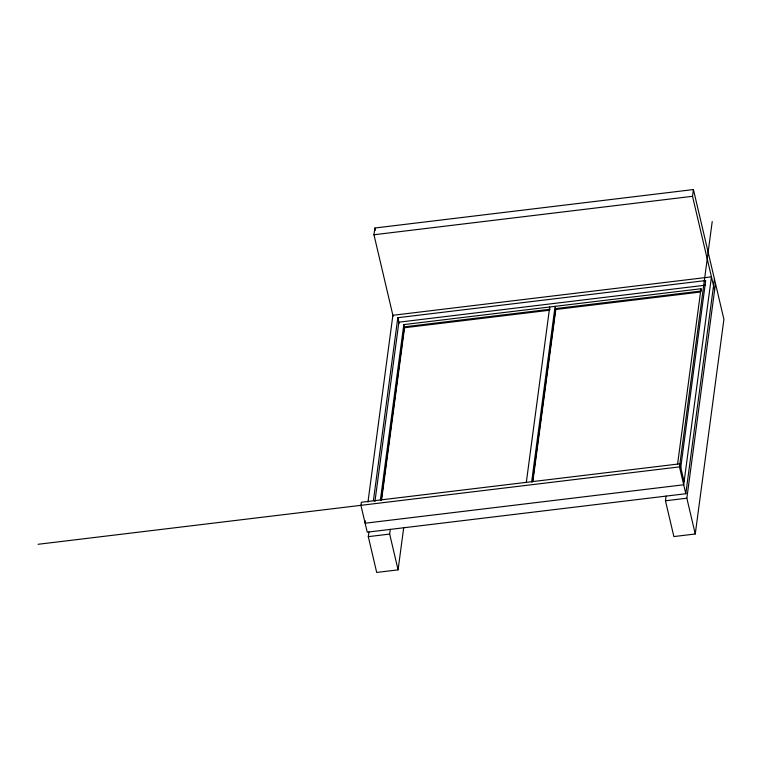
<?xml version="1.0" encoding="UTF-8"?>
<svg xmlns="http://www.w3.org/2000/svg" width="762" height="762" viewBox="0 0 762 762"><rect width="100%" height="100%" fill="white"/><g stroke="black" fill="none" stroke-linecap="round" stroke-linejoin="round"><path stroke-width="1.14" d="M393.097 316.201L373.961 234.753L374.866 228.009L693.42 189.557L723.9 319.316L695.258 533.991L673.875 536.572L665.464 500.786L666.093 496.062M365.455 520.875L365.141 523.218L683.695 484.775L711.441 276.844L392.878 315.287L367.96 502.072M403.746 527.39L398.078 569.862L376.695 572.443L368.294 536.648L368.922 531.924M373.409 500.624L397.821 317.706L705.688 280.559L680.647 468.192M374.933 501.558L398.869 322.183L705.555 285.169M380.371 500.234L403.803 324.602L700.983 288.741L701.507 290.979L555.593 308.591L532.467 481.86M381.21 500.11L404.327 326.841L550.25 309.229M381.581 499.834L404.536 327.736L549.278 310.267M398.078 569.862L389.668 534.067L390.296 529.342M526.285 482.622L549.716 307M531.628 481.984L555.069 306.353L555.85 309.705M532.838 481.574L555.803 309.486L700.545 292.017M714.594 290.265L692.515 196.31L693.42 189.557M677.551 464.372L700.983 288.741M684.105 481.708L679.894 463.82L361.34 502.263L360.931 505.33L367.236 532.171L685.8 493.728L679.494 466.887L712.222 221.532M685.8 493.728L714.442 279.044M695.258 533.991L686.848 498.205L715.489 283.521M373.961 234.753L692.515 196.31M38.1 544.287L679.494 466.887M368.294 536.648L389.668 534.067M665.464 500.786L686.848 498.205M403.803 324.602L404.593 327.965M397.821 317.706L399.136 323.298M374.866 228.009L375.399 230.295"/></g></svg>
